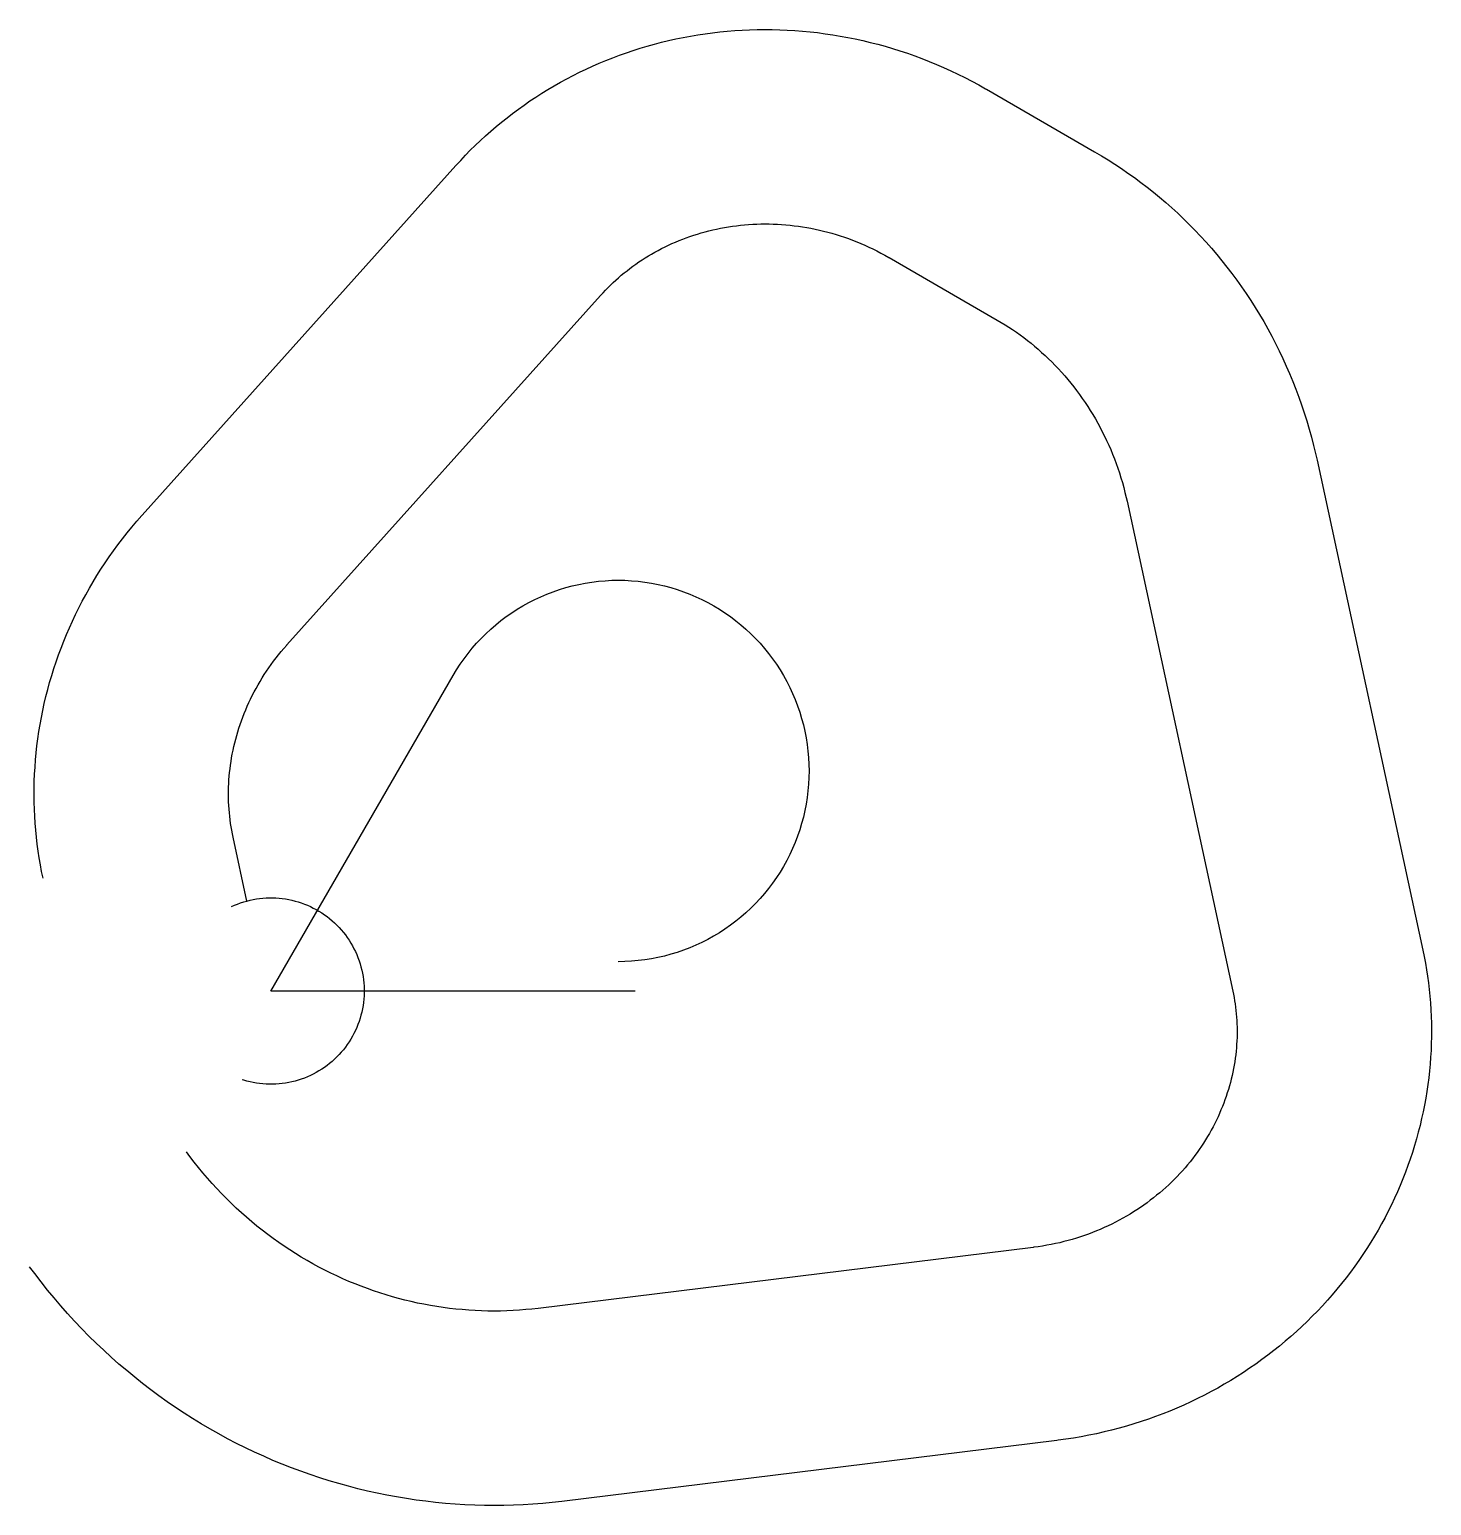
# Model space of a CAD drawing. Header units: metres. Extents: x -5713 to 27460, y -12171 to 22749.
import ezdxf

# ---------------------------------------------------------------- set-up
doc = ezdxf.new("R2010")
doc.units = ezdxf.units.M

msp = doc.modelspace()

# ---------------------------------------------------------------- linework, layer by layer
at = {"layer": 'Boundry', "color": 1}
for p, q in [((16928, 21336), (19486, 19859)), ((-3045, 11261), (4378, 19533)), ((14628, 17353), (17186, 15875)), ((378, 8188), (7801, 16460)), ((24752, 12558), (27255, 971)), ((20256, 11587), (22759, 0)), ((-570, 2130), (-896, 3640)), ((18032, -6066), (6322, -7507)), ((18594, -10631), (6884, -12073))]:
    msp.add_line(p, q, dxfattribs=at)
at = {"layer": 'NorminalTrack', "color": 1}
msp.add_lwpolyline([(8620, 0), (0, 0), (4311, 7464), (4311, 7464), (4392, 7599), (4478, 7731), (4568, 7860), (4663, 7986), (4762, 8109), (4865, 8228), (4973, 8343), (5084, 8454), (5199, 8562), (5318, 8665), (5441, 8764), (5567, 8859), (5696, 8949), (5828, 9035), (5963, 9116), (6101, 9192), (6241, 9264), (6384, 9330), (6529, 9392), (6676, 9448), (6825, 9500), (6975, 9546), (7128, 9586), (7281, 9622), (7436, 9652), (7591, 9677), (7748, 9696), (7905, 9709), (8062, 9718), (8219, 9720), (8377, 9718), (8534, 9709), (8691, 9696), (8848, 9676), (9003, 9652), (9158, 9622), (9311, 9586), (9463, 9545), (9614, 9499), (9763, 9448), (9910, 9392), (10055, 9330), (10198, 9263), (10338, 9192), (10476, 9115), (10611, 9034), (10743, 8948), (10872, 8858), (10998, 8763), (11120, 8664), (11239, 8561), (11354, 8453), (11466, 8342), (11573, 8227), (11676, 8108), (11776, 7985), (11870, 7860), (11961, 7731), (12046, 7598), (12128, 7463), (12204, 7326), (12275, 7185), (12342, 7042), (12403, 6897), (12460, 6750), (12511, 6601), (12557, 6451), (12598, 6299), (12633, 6145), (12663, 5990), (12688, 5835), (12707, 5679), (12721, 5522), (12729, 5364), (12732, 5207), (12729, 5049), (12721, 4892), (12707, 4735), (12688, 4579), (12663, 4423), (12633, 4268), (12598, 4115), (12557, 3963), (12511, 3812), (12460, 3663), (12403, 3516), (12341, 3371), (12275, 3228), (12203, 3088), (12127, 2950), (12046, 2815), (11960, 2683), (11870, 2554), (11775, 2428), (11676, 2306), (11572, 2187), (11465, 2072), (11353, 1961), (11238, 1853), (11119, 1750), (10997, 1651), (10871, 1556), (10742, 1466), (10610, 1380), (10475, 1299), (10337, 1222), (10197, 1151), (10054, 1084), (9909, 1023), (9762, 966), (9613, 915), (9462, 869), (9310, 828), (9157, 793), (9002, 763), (8846, 738), (8690, 719), (8533, 705), (8376, 697), (8219, 694)], dxfattribs=at)
at = {"layer": 'WindSpiral', "color": 5}
for points in [[(4378, 19533), (4489, 19654), (4602, 19774), (4717, 19892), (4835, 20008), (4955, 20122), (5077, 20234), (5201, 20344), (5328, 20453), (5456, 20559), (5587, 20663), (5719, 20765), (5854, 20865), (5990, 20963), (6129, 21058), (6269, 21152), (6411, 21243), (6555, 21331), (6701, 21417), (6849, 21501), (6998, 21582), (7149, 21661), (7301, 21738), (7455, 21811), (7611, 21883), (7768, 21951), (7926, 22017), (8086, 22080), (8247, 22141), (8410, 22199), (8574, 22254), (8739, 22306), (8905, 22356), (9072, 22403), (9241, 22446), (9410, 22487), (9580, 22525), (9752, 22561), (9924, 22593), (10097, 22622), (10271, 22648), (10445, 22672), (10620, 22692), (10796, 22709), (10972, 22723), (11149, 22734), (11326, 22742), (11504, 22747), (11682, 22749), (11860, 22748), (12039, 22744), (12218, 22736), (12397, 22725), (12576, 22712), (12755, 22695), (12934, 22675), (13113, 22651), (13291, 22625), (13470, 22595), (13648, 22563), (13826, 22527), (14004, 22488), (14181, 22445), (14357, 22400), (14534, 22352), (14709, 22300), (14884, 22245), (15058, 22187), (15232, 22126), (15404, 22062), (15576, 21994), (15747, 21924), (15916, 21851), (16085, 21774), (16253, 21694), (16419, 21612), (16585, 21526), (16749, 21437), (16911, 21346), (16928, 21336)], [(19486, 19859), (19648, 19764), (19807, 19666), (19966, 19565), (20122, 19461), (20277, 19354), (20431, 19245), (20583, 19133), (20733, 19017), (20881, 18900), (21027, 18779), (21172, 18655), (21314, 18529), (21455, 18401), (21593, 18269), (21729, 18135), (21864, 17999), (21995, 17860), (22125, 17718), (22253, 17574), (22378, 17427), (22500, 17279), (22621, 17127), (22738, 16974), (22854, 16818), (22966, 16660), (23076, 16500), (23184, 16338), (23288, 16173), (23390, 16007), (23490, 15838), (23586, 15668), (23679, 15496), (23770, 15321), (23858, 15145), (23943, 14968), (24024, 14788), (24103, 14607), (24179, 14424), (24251, 14240), (24321, 14054), (24387, 13867), (24450, 13678), (24510, 13488), (24567, 13297), (24620, 13104), (24670, 12910), (24717, 12715), (24752, 12558)], [(7801, 16460), (7858, 16523), (7916, 16584), (7975, 16644), (8036, 16704), (8098, 16763), (8161, 16821), (8225, 16878), (8290, 16934), (8357, 16989), (8425, 17043), (8494, 17096), (8564, 17148), (8635, 17199), (8707, 17249), (8781, 17298), (8855, 17346), (8931, 17392), (9008, 17437), (9085, 17482), (9164, 17524), (9244, 17566), (9325, 17607), (9406, 17646), (9489, 17683), (9572, 17720), (9657, 17755), (9742, 17789), (9828, 17821), (9915, 17852), (10003, 17882), (10091, 17910), (10180, 17936), (10270, 17961), (10361, 17985), (10452, 18007), (10544, 18028), (10637, 18047), (10730, 18064), (10824, 18080), (10918, 18094), (11013, 18107), (11109, 18118), (11205, 18127), (11301, 18135), (11398, 18141), (11495, 18145), (11592, 18148), (11690, 18149), (11788, 18148), (11886, 18146), (11985, 18142), (12084, 18136), (12182, 18128), (12282, 18119), (12381, 18108), (12480, 18095), (12579, 18080), (12679, 18064), (12778, 18046), (12877, 18026), (12976, 18004), (13075, 17980), (13174, 17955), (13273, 17928), (13372, 17899), (13470, 17868), (13568, 17835), (13665, 17801), (13763, 17765), (13860, 17727), (13956, 17687), (14052, 17645), (14148, 17602), (14243, 17557), (14338, 17510), (14432, 17461), (14525, 17410), (14618, 17358), (14628, 17353)], [(17186, 15875), (17278, 15821), (17369, 15765), (17460, 15707), (17549, 15648), (17638, 15587), (17727, 15524), (17814, 15459), (17900, 15393), (17986, 15325), (18070, 15255), (18153, 15184), (18236, 15111), (18317, 15037), (18397, 14961), (18476, 14883), (18554, 14804), (18631, 14723), (18706, 14640), (18781, 14556), (18853, 14471), (18925, 14384), (18995, 14296), (19064, 14206), (19132, 14115), (19198, 14022), (19262, 13928), (19325, 13833), (19387, 13736), (19447, 13638), (19506, 13539), (19562, 13438), (19618, 13337), (19671, 13234), (19723, 13129), (19773, 13024), (19822, 12918), (19869, 12810), (19914, 12702), (19957, 12592), (19998, 12481), (20038, 12370), (20075, 12257), (20111, 12144), (20145, 12029), (20177, 11914), (20207, 11798), (20235, 11681), (20256, 11587)], [(-5393, 2669), (-5426, 2829), (-5456, 2989), (-5484, 3151), (-5508, 3313), (-5530, 3476), (-5550, 3640), (-5566, 3804), (-5579, 3969), (-5590, 4134), (-5598, 4299), (-5603, 4465), (-5605, 4632), (-5604, 4799), (-5600, 4966), (-5593, 5133), (-5583, 5300), (-5571, 5468), (-5555, 5635), (-5537, 5802), (-5515, 5970), (-5491, 6137), (-5463, 6304), (-5433, 6471), (-5400, 6638), (-5363, 6804), (-5324, 6970), (-5282, 7135), (-5237, 7300), (-5188, 7465), (-5137, 7629), (-5083, 7792), (-5026, 7954), (-4966, 8116), (-4904, 8277), (-4838, 8437), (-4769, 8597), (-4698, 8755), (-4623, 8912), (-4546, 9068), (-4466, 9224), (-4383, 9377), (-4297, 9530), (-4209, 9682), (-4117, 9832), (-4023, 9980), (-3926, 10128), (-3827, 10274), (-3725, 10418), (-3620, 10561), (-3512, 10702), (-3402, 10841), (-3289, 10979), (-3174, 11115), (-3056, 11249), (-3045, 11261)], [(-896, 3640), (-913, 3721), (-929, 3803), (-943, 3885), (-955, 3968), (-967, 4051), (-976, 4135), (-985, 4219), (-992, 4304), (-997, 4389), (-1001, 4475), (-1004, 4560), (-1005, 4647), (-1004, 4733), (-1002, 4820), (-999, 4907), (-994, 4994), (-987, 5081), (-979, 5169), (-969, 5256), (-958, 5344), (-945, 5432), (-931, 5520), (-915, 5608), (-897, 5696), (-878, 5783), (-857, 5871), (-835, 5959), (-811, 6047), (-785, 6134), (-758, 6221), (-729, 6308), (-699, 6395), (-667, 6481), (-633, 6568), (-598, 6654), (-561, 6739), (-522, 6824), (-482, 6909), (-441, 6993), (-397, 7077), (-353, 7160), (-306, 7243), (-258, 7325), (-209, 7407), (-157, 7487), (-105, 7568), (-50, 7647), (6, 7726), (63, 7804), (122, 7881), (182, 7958), (244, 8034), (308, 8108), (373, 8182), (378, 8188)], [(-932, 1998), (-861, 2029), (-790, 2058), (-718, 2085), (-645, 2108), (-571, 2130), (-496, 2148), (-421, 2164), (-345, 2178), (-269, 2188), (-192, 2196), (-115, 2202), (-38, 2204), (38, 2204), (115, 2202), (192, 2196), (269, 2188), (345, 2178), (421, 2164), (496, 2148), (571, 2130), (645, 2108), (718, 2085), (790, 2058), (861, 2029), (932, 1998), (1001, 1964), (1069, 1928), (1136, 1890), (1201, 1849), (1265, 1806), (1327, 1761), (1387, 1713), (1446, 1664), (1504, 1612), (1559, 1559), (1612, 1504), (1664, 1446), (1713, 1387), (1761, 1327), (1806, 1265), (1849, 1201), (1890, 1136), (1928, 1069), (1964, 1001), (1998, 932), (2029, 861), (2058, 790), (2085, 718), (2108, 645), (2130, 571), (2148, 496), (2164, 421), (2178, 345), (2188, 269), (2196, 192), (2202, 115), (2204, 38), (2204, -38), (2202, -115), (2196, -192), (2188, -269), (2178, -345), (2164, -421), (2148, -496), (2130, -571), (2108, -645), (2085, -718), (2058, -790), (2029, -861), (1998, -932), (1964, -1001), (1928, -1069), (1890, -1136), (1849, -1201), (1806, -1265), (1761, -1327), (1713, -1387), (1664, -1446), (1612, -1504), (1559, -1559), (1504, -1612), (1446, -1664), (1387, -1713), (1327, -1761), (1265, -1806), (1201, -1849), (1136, -1890), (1069, -1928), (1001, -1964), (932, -1998), (861, -2029), (790, -2058), (718, -2085), (645, -2108), (571, -2130), (496, -2148), (421, -2164), (345, -2178), (269, -2188), (192, -2196), (115, -2202), (38, -2204), (-38, -2204), (-115, -2202), (-192, -2196), (-269, -2188), (-345, -2178), (-421, -2164), (-496, -2148), (-571, -2130), (-645, -2108), (-681, -2097)], [(27255, 971), (27287, 817), (27316, 662), (27343, 506), (27367, 350), (27388, 193), (27407, 35), (27422, -123), (27435, -282), (27446, -442), (27453, -602), (27458, -762), (27460, -922), (27459, -1083), (27455, -1244), (27449, -1406), (27439, -1567), (27427, -1729), (27412, -1891), (27394, -2052), (27374, -2214), (27350, -2375), (27323, -2537), (27294, -2698), (27262, -2859), (27227, -3019), (27189, -3180), (27148, -3340), (27105, -3499), (27058, -3658), (27009, -3816), (26957, -3974), (26902, -4131), (26844, -4287), (26783, -4443), (26719, -4598), (26653, -4751), (26584, -4904), (26512, -5056), (26438, -5207), (26360, -5357), (26280, -5506), (26197, -5654), (26111, -5800), (26023, -5945), (25932, -6089), (25839, -6232), (25742, -6373), (25643, -6512), (25542, -6650), (25438, -6787), (25331, -6922), (25222, -7055), (25111, -7187), (24997, -7317), (24880, -7445), (24761, -7571), (24640, -7695), (24516, -7817), (24390, -7938), (24262, -8056), (24131, -8172), (23998, -8286), (23863, -8398), (23726, -8508), (23587, -8616), (23446, -8721), (23302, -8824), (23157, -8925), (23009, -9023), (22860, -9119), (22709, -9212), (22556, -9303), (22401, -9392), (22244, -9477), (22086, -9560), (21926, -9641), (21764, -9719), (21601, -9794), (21436, -9866), (21269, -9936), (21101, -10002), (20932, -10066), (20762, -10127), (20590, -10186), (20416, -10241), (20242, -10293), (20066, -10342), (19890, -10389), (19712, -10432), (19533, -10472), (19353, -10510), (19173, -10544), (18991, -10575), (18809, -10603), (18626, -10627), (18594, -10631)], [(22759, 0), (22774, -76), (22789, -152), (22802, -228), (22814, -305), (22824, -383), (22833, -461), (22841, -539), (22848, -618), (22853, -698), (22856, -777), (22859, -857), (22860, -938), (22859, -1018), (22858, -1099), (22854, -1180), (22850, -1262), (22843, -1343), (22836, -1425), (22827, -1507), (22816, -1589), (22804, -1671), (22791, -1753), (22776, -1835), (22759, -1917), (22741, -1999), (22722, -2082), (22701, -2164), (22679, -2246), (22655, -2327), (22629, -2409), (22602, -2491), (22574, -2572), (22544, -2653), (22512, -2734), (22479, -2814), (22445, -2894), (22409, -2974), (22371, -3054), (22332, -3133), (22291, -3211), (22249, -3289), (22206, -3367), (22161, -3444), (22114, -3521), (22066, -3597), (22016, -3672), (21965, -3747), (21913, -3821), (21859, -3894), (21804, -3967), (21747, -4039), (21689, -4110), (21629, -4180), (21568, -4250), (21505, -4318), (21442, -4386), (21376, -4453), (21310, -4519), (21242, -4584), (21172, -4648), (21102, -4711), (21030, -4772), (20957, -4833), (20882, -4893), (20807, -4951), (20730, -5009), (20651, -5065), (20572, -5120), (20491, -5174), (20410, -5226), (20327, -5277), (20243, -5327), (20157, -5376), (20071, -5423), (19984, -5469), (19895, -5513), (19806, -5556), (19716, -5598), (19624, -5638), (19532, -5676), (19439, -5714), (19345, -5749), (19250, -5783), (19154, -5816), (19057, -5846), (18959, -5876), (18861, -5903), (18762, -5929), (18662, -5953), (18562, -5976), (18461, -5997), (18359, -6016), (18257, -6034), (18154, -6049), (18050, -6063), (18032, -6066)], [(6322, -7507), (6174, -7524), (6027, -7538), (5878, -7550), (5729, -7559), (5580, -7566), (5430, -7570), (5280, -7571), (5130, -7570), (4979, -7566), (4829, -7559), (4678, -7550), (4527, -7538), (4376, -7524), (4224, -7507), (4073, -7487), (3922, -7464), (3772, -7439), (3621, -7411), (3470, -7381), (3320, -7347), (3170, -7311), (3021, -7273), (2872, -7231), (2723, -7187), (2575, -7141), (2428, -7092), (2281, -7040), (2134, -6985), (1989, -6928), (1844, -6868), (1700, -6805), (1557, -6740), (1415, -6672), (1273, -6602), (1133, -6529), (994, -6453), (856, -6375), (718, -6294), (583, -6211), (448, -6125), (315, -6037), (183, -5947), (52, -5853), (-77, -5758), (-205, -5660), (-332, -5559), (-456, -5457), (-579, -5351), (-701, -5244), (-821, -5134), (-939, -5022), (-1055, -4908), (-1170, -4791), (-1283, -4673), (-1393, -4552), (-1502, -4429), (-1609, -4304), (-1714, -4177), (-1817, -4047), (-1918, -3916), (-2000, -3805)], [(6884, -12073), (6657, -12099), (6429, -12121), (6200, -12139), (5971, -12153), (5742, -12163), (5512, -12169), (5282, -12171), (5051, -12169), (4820, -12163), (4589, -12153), (4358, -12139), (4127, -12121), (3896, -12099), (3665, -12072), (3435, -12042), (3204, -12008), (2974, -11969), (2745, -11927), (2515, -11880), (2287, -11830), (2059, -11775), (1832, -11716), (1605, -11654), (1380, -11587), (1155, -11516), (931, -11441), (709, -11363), (487, -11280), (267, -11193), (48, -11103), (-170, -11008), (-386, -10910), (-601, -10807), (-814, -10701), (-1025, -10591), (-1235, -10477), (-1443, -10359), (-1650, -10238), (-1854, -10113), (-2056, -9984), (-2257, -9852), (-2455, -9715), (-2651, -9576), (-2845, -9432), (-3036, -9285), (-3225, -9135), (-3412, -8981), (-3596, -8824), (-3778, -8663), (-3957, -8499), (-4133, -8332), (-4307, -8162), (-4478, -7988), (-4646, -7811), (-4811, -7631), (-4973, -7448), (-5132, -7262), (-5288, -7073), (-5441, -6880), (-5591, -6686), (-5713, -6521)]]:
    msp.add_lwpolyline(points, dxfattribs=at)

doc.saveas('drawing.dxf')
